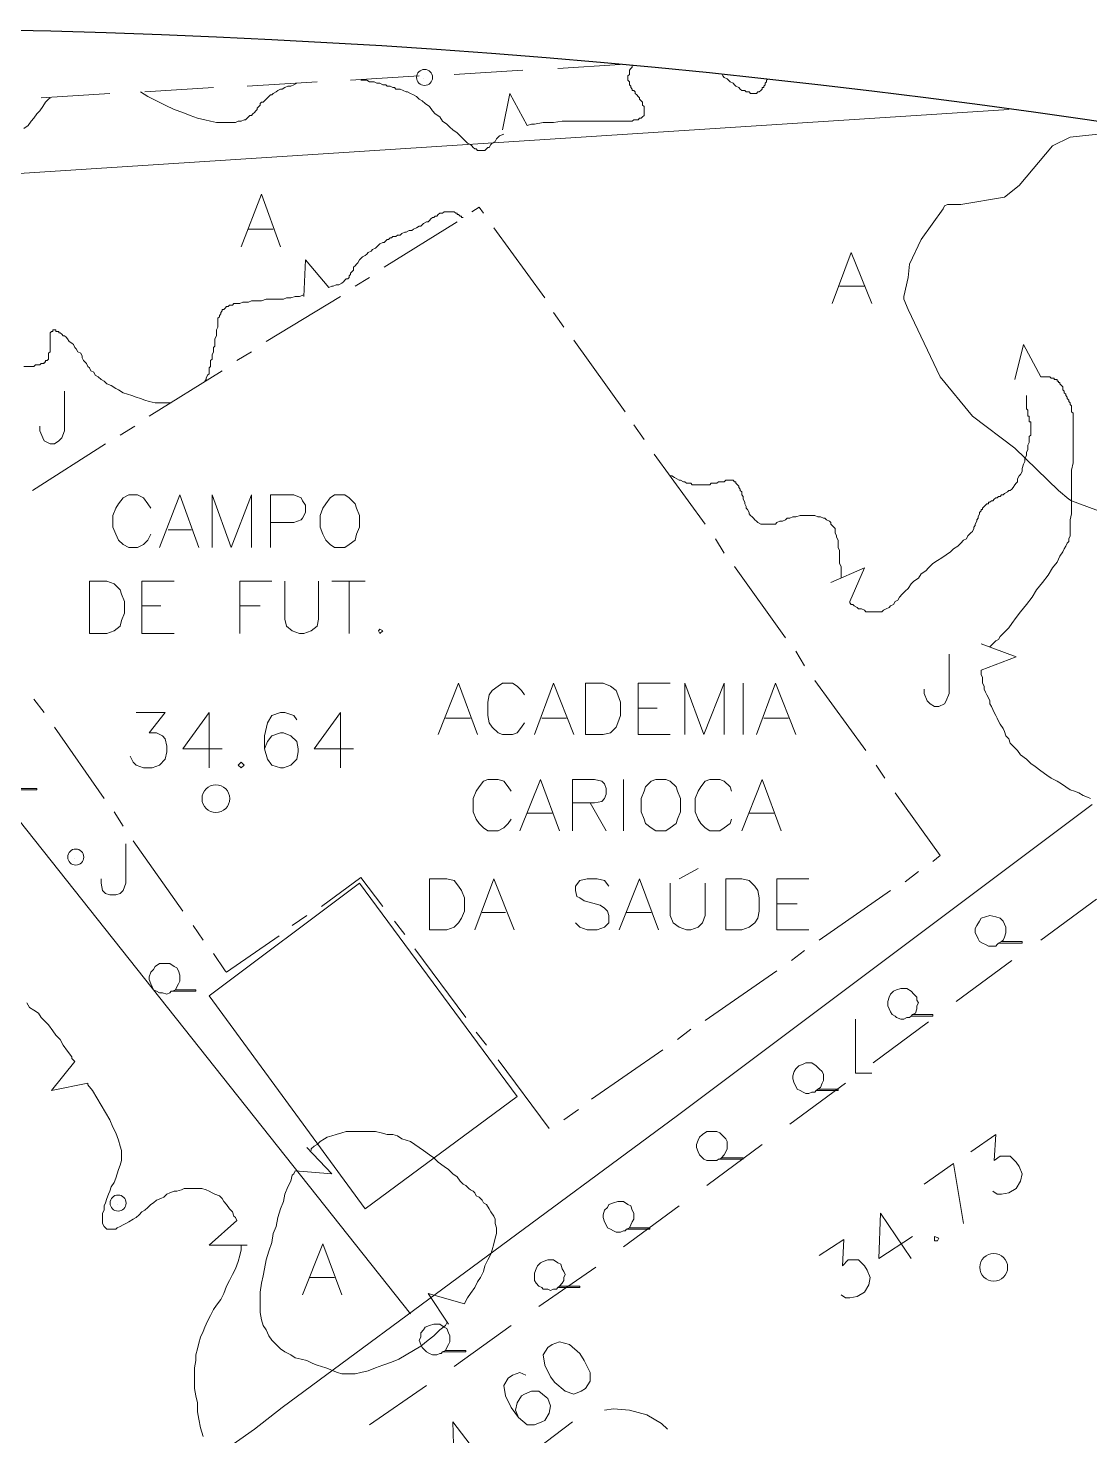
# Model space of a CAD drawing. Extents: x -2391 to 32076, y -11492 to 5852.
# Drawn here: x 4562.4 to 4624, y -853.2 to -771.5 of the extents above; entities that cross this region are included whole.
import ezdxf

# ---------------------------------------------------------------- set-up
doc = ezdxf.new("R2010")
doc.units = 0
doc.header["$LTSCALE"] = 7
for name, color, linetype in [('ALVE-CT', 3, 'CONTINUOUS'), ('PDF_A124 - MURO', 7, 'CONTINUOUS'), ('PDF_A133 - CANTEIRO_JARDIM_ESTUFA', 7, 'CONTINUOUS'), ('PDF_A135 - CAMPO_FUTEBOL', 7, 'CONTINUOUS'), ('PDF_B215 - OUTRAS_ENTIDADES_PUBLICAS', 7, 'CONTINUOUS'), ('PDF_C301 - MEIO_FIO_2D', 7, 'CONTINUOUS'), ('PDF_F601 - LIMITE_VEGETACAO', 7, 'CONTINUOUS'), ('PDF_F602 - ARVORE_ISOLADA', 7, 'CONTINUOUS'), ('PDF_F604 - TXT_AGRUPAMENTO_ARVORE', 7, 'CONTINUOUS'), ('PDF_I902 - LUMINARIA', 7, 'CONTINUOUS'), ('PDF_I903 - POSTE', 7, 'CONTINUOUS'), ('PDF_N1401 - CURVA_MESTRA', 7, 'CONTINUOUS'), ('PDF_N1403 - COTA_DE_APARELHO', 7, 'CONTINUOUS')]:
    doc.layers.add(name, color=color, linetype=linetype)

msp = doc.modelspace()

# ---------------------------------------------------------------- linework, layer by layer
at = {"layer": 'ALVE-CT'}
msp.add_circle((4550.796, -1271.53), 500, dxfattribs=at)
at = {"layer": 'PDF_A124 - MURO', "lineweight": 9}
for points in [[(4619.278, -776.242), (4536.741, -781.581), (4522.095, -782.428), (4518.539, -782.682), (4477.138, -785.052), (4475.699, -785.137), (4469.095, -785.56), (4421.959, -788.414)], [(4382.208, -800.809), (4408.645, -832.125), (4442.68, -872.171), (4443.019, -872.595), (4446.49, -877.42), (4473.498, -914.757), (4488.906, -903.243), (4495.172, -910.778), (4523.28, -890.713), (4525.058, -889.443), (4541.652, -877.505), (4543.261, -876.404), (4545.97, -874.372), (4572.639, -854.815), (4575.517, -852.783), (4577.126, -851.513), (4600.07, -834.581), (4624.114, -816.547)]]:
    msp.add_lwpolyline(points, dxfattribs=at)
msp.add_lwpolyline([(4581.613, -821.119), (4590.757, -833.48), (4581.952, -839.999), (4572.893, -827.638)], close=True, dxfattribs=at)
at = {"layer": 'PDF_A133 - CANTEIRO_JARDIM_ESTUFA', "lineweight": 9}
for points in [[(4584.576, -846.095), (4541.906, -792.333), (4534.456, -787.084), (4534.286, -782.512), (4522.179, -783.105), (4522.095, -782.428)], [(4564.511, -792.587), (4564.511, -794.873), (4564.342, -795.297), (4564.172, -795.466), (4563.918, -795.635), (4563.665, -795.635), (4563.326, -795.466), (4563.241, -795.297), (4563.072, -794.873), (4563.072, -794.619)], [(4615.817, -807.827), (4615.817, -810.113), (4615.648, -810.536), (4615.563, -810.705), (4615.225, -810.875), (4614.971, -810.875), (4614.717, -810.705), (4614.547, -810.536), (4614.378, -810.113), (4614.378, -809.859)], [(4568.067, -818.833), (4568.067, -821.119), (4567.898, -821.542), (4567.728, -821.712), (4567.474, -821.796), (4567.136, -821.796), (4566.882, -821.712), (4566.712, -821.542), (4566.628, -821.119), (4566.628, -820.865)]]:
    msp.add_lwpolyline(points, dxfattribs=at)
at = {"layer": 'PDF_A135 - CAMPO_FUTEBOL', "lineweight": 9}
for points in [[(4588.132, -782.174), (4588.556, -781.92), (4588.81, -782.258)], [(4583.053, -785.391), (4587.286, -782.766)], [(4589.402, -783.105), (4592.366, -787.169)], [(4581.359, -786.491), (4582.206, -785.984)], [(4576.195, -789.709), (4580.513, -787.084)], [(4592.874, -788.015), (4593.466, -788.862)], [(4594.059, -789.624), (4597.022, -793.773)], [(4574.501, -790.809), (4575.348, -790.301)], [(4569.422, -794.027), (4573.655, -791.402)], [(4567.728, -795.127), (4568.575, -794.619)], [(4597.53, -794.535), (4598.123, -795.381)], [(4562.649, -798.344), (4566.882, -795.635)], [(4598.715, -796.228), (4601.679, -800.292)], [(4569.506, -799.36), (4569.337, -799.106), (4569.083, -798.768), (4568.744, -798.598), (4568.236, -798.598), (4567.898, -798.768), (4567.644, -799.106), (4567.474, -799.36), (4567.305, -799.784), (4567.305, -800.461), (4567.474, -800.884), (4567.644, -801.223), (4567.898, -801.477), (4568.236, -801.646), (4568.744, -801.646), (4569.083, -801.477), (4569.337, -801.223), (4569.506, -800.884)], [(4570.014, -801.646), (4571.2, -798.598), (4572.3, -801.646)], [(4573.062, -801.646), (4573.062, -798.598), (4574.163, -801.646), (4575.348, -798.598), (4575.348, -801.646)], [(4576.449, -801.646), (4576.449, -798.598), (4577.803, -798.598), (4578.227, -798.768), (4578.311, -798.937), (4578.481, -799.191), (4578.481, -799.614), (4578.311, -799.953), (4578.227, -800.038), (4577.803, -800.207), (4576.449, -800.207)], [(4570.522, -800.63), (4571.877, -800.63)], [(4602.271, -801.138), (4602.779, -801.985)], [(4603.372, -802.747), (4606.335, -806.895)], [(4570.861, -806.641), (4568.998, -806.641), (4568.998, -803.594), (4570.861, -803.594)], [(4574.671, -806.641), (4574.671, -803.594), (4576.533, -803.594)], [(4577.295, -803.594), (4577.295, -805.795), (4577.38, -806.218), (4577.719, -806.472), (4578.142, -806.641), (4578.396, -806.641), (4578.819, -806.472), (4579.158, -806.218), (4579.243, -805.795), (4579.243, -803.594)], [(4580.005, -803.594), (4581.952, -803.594)], [(4581.021, -803.594), (4581.021, -806.641)], [(4568.998, -805.033), (4570.099, -805.033)], [(4574.671, -805.033), (4575.856, -805.033)], [(4606.928, -807.657), (4607.436, -808.504)], [(4608.028, -809.351), (4610.992, -813.415)], [(4563.326, -811.213), (4562.733, -810.451)], [(4566.797, -816.208), (4563.918, -812.06)], [(4611.584, -814.261), (4612.092, -815.023)], [(4612.685, -815.87), (4615.309, -819.51), (4614.886, -819.849)], [(4567.898, -817.817), (4567.39, -816.97)], [(4571.369, -822.728), (4568.49, -818.664)], [(4582.968, -822.474), (4581.698, -820.78), (4579.412, -822.474)], [(4614.039, -820.442), (4613.277, -821.034)], [(4612.431, -821.542), (4608.282, -824.421)], [(4572.554, -824.421), (4571.962, -823.574)], [(4578.565, -822.982), (4577.719, -823.574)], [(4584.238, -824.082), (4583.645, -823.32)], [(4576.957, -824.167), (4573.909, -826.283), (4573.824, -826.199), (4573.147, -825.183)], [(4587.794, -828.908), (4584.83, -824.929)], [(4607.436, -825.013), (4606.674, -825.606)], [(4605.827, -826.199), (4601.679, -829.077)], [(4588.979, -830.517), (4588.386, -829.755)], [(4600.832, -829.585), (4600.07, -830.178)], [(4599.223, -830.771), (4595.075, -833.649)], [(4592.62, -835.342), (4589.656, -831.363)], [(4594.313, -834.242), (4593.466, -834.834)], [(4592.62, -835.342), (4592.62, -835.342)]]:
    msp.add_lwpolyline(points, dxfattribs=at)
for points in [[(4580.174, -798.598), (4579.92, -798.768), (4579.666, -799.106), (4579.497, -799.36), (4579.327, -799.784), (4579.327, -800.461), (4579.497, -800.884), (4579.666, -801.223), (4579.92, -801.477), (4580.174, -801.646), (4580.767, -801.646), (4581.021, -801.477), (4581.359, -801.223), (4581.444, -800.884), (4581.613, -800.461), (4581.613, -799.784), (4581.444, -799.36), (4581.359, -799.106), (4581.021, -798.768), (4580.767, -798.598)], [(4565.95, -806.641), (4565.95, -803.594), (4566.966, -803.594), (4567.39, -803.763), (4567.728, -804.102), (4567.813, -804.356), (4567.982, -804.779), (4567.982, -805.456), (4567.813, -805.879), (4567.728, -806.218), (4567.39, -806.472), (4566.966, -806.641)], [(4582.799, -806.387), (4582.714, -806.472), (4582.799, -806.641), (4582.968, -806.472)]]:
    msp.add_lwpolyline(points, close=True, dxfattribs=at)
at = {"layer": 'PDF_B215 - OUTRAS_ENTIDADES_PUBLICAS', "lineweight": 9}
for points in [[(4586.185, -812.483), (4587.37, -809.52), (4588.471, -812.483)], [(4591.18, -810.197), (4591.011, -809.943), (4590.757, -809.689), (4590.503, -809.52), (4589.91, -809.52), (4589.656, -809.689), (4589.318, -809.943), (4589.148, -810.197), (4589.064, -810.621), (4589.064, -811.383), (4589.148, -811.806), (4589.318, -812.06), (4589.656, -812.399), (4589.91, -812.483), (4590.503, -812.483), (4590.757, -812.399), (4591.011, -812.06), (4591.18, -811.806)], [(4591.773, -812.483), (4592.874, -809.52), (4594.059, -812.483)], [(4599.647, -812.483), (4597.784, -812.483), (4597.784, -809.52), (4599.647, -809.52)], [(4600.493, -812.483), (4600.493, -809.52), (4601.594, -812.483), (4602.779, -809.52), (4602.779, -812.483)], [(4603.88, -809.52), (4603.88, -812.483)], [(4604.642, -812.483), (4605.742, -809.52), (4606.928, -812.483)], [(4597.784, -810.959), (4598.885, -810.959)], [(4586.608, -811.552), (4588.048, -811.552)], [(4592.196, -811.552), (4593.635, -811.552)], [(4605.065, -811.552), (4606.504, -811.552)], [(4590.418, -815.785), (4590.249, -815.531), (4589.995, -815.193), (4589.656, -815.108), (4589.064, -815.108), (4588.81, -815.193), (4588.556, -815.531), (4588.386, -815.785), (4588.217, -816.208), (4588.217, -816.97), (4588.386, -817.394), (4588.556, -817.648), (4588.81, -817.902), (4589.064, -818.071), (4589.656, -818.071), (4589.995, -817.902), (4590.249, -817.648), (4590.418, -817.394)], [(4590.926, -818.071), (4592.112, -815.108), (4593.212, -818.071)], [(4593.974, -818.071), (4593.974, -815.108), (4595.244, -815.108), (4595.667, -815.193), (4595.837, -815.362), (4595.921, -815.616), (4595.921, -815.954), (4595.837, -816.208), (4595.667, -816.378), (4595.244, -816.462), (4593.974, -816.462)], [(4596.937, -815.108), (4596.937, -818.071)], [(4603.202, -815.785), (4603.118, -815.531), (4602.779, -815.193), (4602.525, -815.108), (4601.933, -815.108), (4601.679, -815.193), (4601.425, -815.531), (4601.255, -815.785), (4601.086, -816.208), (4601.086, -816.97), (4601.255, -817.394), (4601.425, -817.648), (4601.679, -817.902), (4601.933, -818.071), (4602.525, -818.071), (4602.779, -817.902), (4603.118, -817.648), (4603.202, -817.394)], [(4603.795, -818.071), (4604.98, -815.108), (4606.081, -818.071)], [(4591.35, -817.055), (4592.789, -817.055)], [(4594.99, -816.462), (4595.921, -818.071)], [(4604.218, -817.055), (4605.658, -817.055)], [(4601.255, -820.272), (4600.155, -820.865)], [(4588.302, -823.828), (4589.402, -820.865), (4590.588, -823.828)], [(4596.091, -821.288), (4595.837, -820.95), (4595.413, -820.865), (4594.821, -820.865), (4594.397, -820.95), (4594.143, -821.288), (4594.143, -821.542), (4594.228, -821.881), (4594.397, -821.966), (4594.651, -822.135), (4595.583, -822.389), (4595.837, -822.558), (4596.006, -822.728), (4596.091, -822.982), (4596.091, -823.405), (4595.837, -823.659), (4595.413, -823.828), (4594.821, -823.828), (4594.397, -823.659), (4594.143, -823.405)], [(4596.683, -823.828), (4597.869, -820.865), (4598.969, -823.828)], [(4599.647, -821.119), (4599.647, -822.982), (4599.816, -823.405), (4600.155, -823.659), (4600.578, -823.828), (4600.832, -823.828), (4601.255, -823.659), (4601.509, -823.405), (4601.679, -822.982), (4601.679, -821.119)], [(4607.69, -823.828), (4605.827, -823.828), (4605.827, -820.865), (4607.69, -820.865)], [(4588.725, -822.812), (4590.08, -822.812)], [(4597.107, -822.812), (4598.546, -822.812)], [(4605.827, -822.304), (4607.012, -822.304)]]:
    msp.add_lwpolyline(points, dxfattribs=at)
for points in [[(4594.736, -812.483), (4594.736, -809.52), (4595.752, -809.52), (4596.175, -809.689), (4596.514, -809.943), (4596.599, -810.197), (4596.768, -810.621), (4596.768, -811.383), (4596.599, -811.806), (4596.514, -812.06), (4596.175, -812.399), (4595.752, -812.483)], [(4598.8, -815.108), (4598.546, -815.193), (4598.207, -815.531), (4598.123, -815.785), (4597.953, -816.208), (4597.953, -816.97), (4598.123, -817.394), (4598.207, -817.648), (4598.546, -817.902), (4598.8, -818.071), (4599.393, -818.071), (4599.647, -817.902), (4599.985, -817.648), (4600.07, -817.394), (4600.239, -816.97), (4600.239, -816.208), (4600.07, -815.785), (4599.985, -815.531), (4599.647, -815.193), (4599.393, -815.108)], [(4585.677, -823.828), (4585.677, -820.865), (4586.693, -820.865), (4587.116, -820.95), (4587.37, -821.288), (4587.54, -821.542), (4587.709, -821.966), (4587.709, -822.728), (4587.54, -823.151), (4587.37, -823.405), (4587.116, -823.659), (4586.693, -823.828)], [(4602.864, -823.828), (4602.864, -820.865), (4603.795, -820.865), (4604.218, -820.95), (4604.557, -821.288), (4604.726, -821.542), (4604.811, -821.966), (4604.811, -822.728), (4604.726, -823.151), (4604.557, -823.405), (4604.218, -823.659), (4603.795, -823.828)]]:
    msp.add_lwpolyline(points, close=True, dxfattribs=at)
at = {"layer": 'PDF_C301 - MEIO_FIO_2D', "lineweight": 9}
for points in [[(4596.743, -773.646), (4593.127, -773.877)], [(4579.158, -774.639), (4575.094, -774.893)], [(4585.084, -774.3), (4581.105, -774.554)], [(4591.096, -773.961), (4587.116, -774.215)], [(4567.136, -775.316), (4563.157, -775.57)], [(4573.147, -774.977), (4569.168, -775.231)], [(4621.151, -824.421), (4624.368, -822.05)], [(4616.241, -827.977), (4619.458, -825.606)], [(4611.415, -831.533), (4614.632, -829.162)], [(4606.589, -835.088), (4609.806, -832.718)], [(4601.763, -838.644), (4604.98, -836.274)], [(4596.937, -842.2), (4600.155, -839.83)], [(4592.027, -845.671), (4595.329, -843.386)], [(4587.116, -849.143), (4590.418, -846.772)], [(4582.206, -852.529), (4585.508, -850.243)], [(4599.477, -852.783), (4599.139, -852.445), (4598.292, -851.937), (4597.276, -851.683), (4596.345, -851.598), (4595.837, -851.683)], [(4593.974, -852.36), (4590.842, -854.73)]]:
    msp.add_lwpolyline(points, dxfattribs=at)
at = {"layer": 'PDF_F601 - LIMITE_VEGETACAO', "lineweight": 9}
for points in [[(4597.445, -773.707), (4597.445, -773.792), (4597.361, -773.877), (4597.276, -773.961), (4597.276, -774.046), (4597.276, -774.131), (4597.276, -774.215), (4597.191, -774.3), (4597.191, -774.385), (4597.191, -774.469), (4597.191, -774.554), (4597.276, -774.639), (4597.276, -774.723), (4597.276, -774.808), (4597.361, -774.893), (4597.361, -774.977), (4597.445, -775.062), (4597.445, -775.147), (4597.53, -775.147), (4597.615, -775.231), (4597.615, -775.316), (4597.699, -775.401), (4597.784, -775.485), (4597.869, -775.57), (4597.869, -775.655), (4597.953, -775.739), (4598.038, -775.824), (4598.038, -775.909), (4598.038, -775.993), (4598.123, -776.078), (4598.123, -776.163), (4598.123, -776.247), (4598.123, -776.332), (4598.123, -776.417), (4598.123, -776.501), (4598.123, -776.586), (4598.038, -776.67), (4597.953, -776.755), (4597.869, -776.755), (4597.784, -776.84), (4597.699, -776.84), (4597.615, -776.84), (4597.53, -776.84), (4597.445, -776.924), (4597.276, -776.924), (4597.191, -776.924), (4597.107, -776.924), (4596.937, -776.924), (4596.853, -776.924), (4596.768, -776.924), (4596.599, -776.924), (4596.514, -776.924), (4596.429, -776.924), (4596.345, -776.924), (4596.175, -776.924), (4596.091, -776.924), (4596.006, -776.924), (4595.837, -776.924), (4595.752, -776.924), (4595.583, -776.924), (4595.329, -776.924), (4595.075, -776.924), (4594.736, -776.924), (4594.313, -776.924), (4593.889, -776.924), (4593.381, -776.924), (4592.874, -777.009), (4592.281, -777.009), (4591.773, -777.094), (4591.604, -777.094), (4591.35, -777.178), (4590.334, -775.316), (4589.91, -777.432)], [(4581.698, -774.554), (4581.867, -774.554), (4582.037, -774.554), (4582.206, -774.639), (4582.46, -774.639), (4582.629, -774.723), (4582.799, -774.723), (4582.968, -774.808), (4583.137, -774.808), (4583.222, -774.893), (4583.391, -774.893), (4583.56, -774.977), (4583.645, -774.977), (4583.73, -775.062), (4583.899, -775.062), (4583.984, -775.062), (4584.153, -775.147), (4584.322, -775.231), (4584.407, -775.231), (4584.576, -775.316), (4584.746, -775.401), (4584.915, -775.485), (4585.084, -775.655), (4585.254, -775.739), (4585.423, -775.909), (4585.677, -776.078), (4585.846, -776.332), (4586.016, -776.501), (4586.27, -776.67), (4586.439, -776.924), (4586.693, -777.094), (4586.862, -777.263), (4587.032, -777.432), (4587.286, -777.602), (4587.455, -777.771), (4587.624, -777.94), (4587.709, -778.025), (4587.878, -778.194), (4588.048, -778.279), (4588.132, -778.364), (4588.217, -778.448), (4588.302, -778.533), (4588.386, -778.533), (4588.471, -778.618), (4588.556, -778.618), (4588.64, -778.618), (4588.725, -778.618), (4588.81, -778.618), (4588.894, -778.618), (4588.979, -778.533), (4589.064, -778.448), (4589.148, -778.448), (4589.233, -778.279), (4589.318, -778.194), (4589.487, -778.11), (4589.572, -777.94), (4589.741, -777.771), (4589.995, -777.686)], [(4602.658, -774.227), (4602.694, -774.3), (4602.779, -774.385), (4602.948, -774.469), (4603.033, -774.554), (4603.118, -774.639), (4603.287, -774.723), (4603.372, -774.808), (4603.456, -774.893), (4603.626, -774.977), (4603.71, -775.062), (4603.795, -775.147), (4603.964, -775.147), (4604.049, -775.231), (4604.134, -775.231), (4604.218, -775.231), (4604.303, -775.316), (4604.388, -775.316), (4604.472, -775.316), (4604.557, -775.316), (4604.642, -775.316), (4604.726, -775.231), (4604.811, -775.231), (4604.896, -775.147), (4604.98, -775.062), (4604.98, -774.977), (4605.065, -774.977), (4605.065, -774.893), (4605.15, -774.808), (4605.15, -774.723), (4605.234, -774.639), (4605.234, -774.554), (4605.281, -774.508)], [(4568.914, -775.231), (4569.337, -775.485), (4569.845, -775.739), (4570.353, -775.993), (4570.861, -776.247), (4571.369, -776.417), (4571.792, -776.586), (4572.216, -776.755), (4572.639, -776.84), (4572.978, -776.924), (4573.316, -777.009), (4573.655, -777.009), (4573.909, -777.009), (4574.163, -777.009), (4574.417, -777.009), (4574.586, -776.924), (4574.755, -776.924), (4574.925, -776.84), (4575.009, -776.84), (4575.094, -776.755), (4575.179, -776.67), (4575.263, -776.586), (4575.348, -776.586), (4575.433, -776.501), (4575.517, -776.417), (4575.602, -776.332), (4575.687, -776.247), (4575.687, -776.163), (4575.771, -776.078), (4575.856, -775.993), (4575.856, -775.909), (4575.941, -775.824), (4576.025, -775.824), (4576.11, -775.739), (4576.195, -775.655), (4576.279, -775.57), (4576.364, -775.485), (4576.449, -775.401), (4576.533, -775.401), (4576.618, -775.316), (4576.787, -775.231), (4576.872, -775.147), (4577.041, -775.062), (4577.126, -775.062), (4577.295, -774.977), (4577.465, -774.893), (4577.634, -774.893), (4577.803, -774.808), (4577.973, -774.723)], [(4563.665, -775.57), (4563.58, -775.655), (4563.411, -775.824), (4563.241, -776.078), (4563.072, -776.332), (4562.903, -776.501), (4562.733, -776.755), (4562.564, -776.924), (4562.395, -777.178), (4562.141, -777.348)], [(4587.624, -782.512), (4587.54, -782.512), (4587.54, -782.428), (4587.455, -782.428), (4587.37, -782.343), (4587.286, -782.343), (4587.286, -782.258), (4587.201, -782.258), (4587.116, -782.174), (4587.032, -782.174), (4586.947, -782.174), (4586.862, -782.174), (4586.778, -782.174), (4586.693, -782.174), (4586.608, -782.174), (4586.524, -782.174), (4586.439, -782.258), (4586.354, -782.258), (4586.27, -782.258), (4586.185, -782.343), (4586.1, -782.428), (4586.016, -782.428), (4585.931, -782.512), (4585.846, -782.512), (4585.762, -782.597), (4585.677, -782.682), (4585.592, -782.766), (4585.508, -782.766), (4585.338, -782.851), (4585.254, -782.936), (4585.169, -783.02), (4585.084, -783.02), (4584.915, -783.105), (4584.746, -783.19), (4584.661, -783.274), (4584.492, -783.274), (4584.322, -783.359), (4584.238, -783.359), (4584.068, -783.444), (4583.984, -783.528), (4583.814, -783.528), (4583.73, -783.613), (4583.645, -783.613), (4583.56, -783.613), (4583.476, -783.698), (4583.391, -783.698), (4583.306, -783.782), (4583.222, -783.782), (4583.137, -783.867), (4583.053, -783.952), (4582.968, -783.952), (4582.799, -784.036), (4582.714, -784.121), (4582.629, -784.206), (4582.545, -784.29), (4582.375, -784.375), (4582.291, -784.46), (4582.121, -784.544), (4582.037, -784.629), (4581.952, -784.714), (4581.783, -784.798), (4581.698, -784.883), (4581.613, -784.968), (4581.529, -785.137), (4581.444, -785.222), (4581.359, -785.306), (4581.275, -785.391), (4581.275, -785.56), (4581.19, -785.645), (4581.105, -785.73), (4581.105, -785.814), (4581.021, -785.899), (4581.021, -785.984), (4580.936, -786.068), (4580.851, -786.068), (4580.767, -786.153), (4580.682, -786.237), (4580.597, -786.322), (4580.428, -786.407), (4580.259, -786.407), (4580.089, -786.491), (4580.005, -786.491), (4579.835, -786.576), (4578.481, -784.968), (4578.396, -787.084)], [(4572.639, -791.995), (4572.724, -791.91), (4572.724, -791.825), (4572.808, -791.656), (4572.893, -791.571), (4572.893, -791.402), (4572.893, -791.233), (4572.978, -791.148), (4572.978, -790.979), (4572.978, -790.809), (4573.062, -790.725), (4573.062, -790.555), (4573.062, -790.471), (4573.147, -790.301), (4573.147, -790.217), (4573.147, -790.047), (4573.232, -789.963), (4573.232, -789.793), (4573.232, -789.624), (4573.232, -789.539), (4573.316, -789.37), (4573.316, -789.285), (4573.316, -789.116), (4573.316, -789.031), (4573.401, -788.862), (4573.401, -788.777), (4573.401, -788.608), (4573.401, -788.523), (4573.401, -788.354), (4573.486, -788.269), (4573.486, -788.185), (4573.57, -788.1), (4573.57, -788.015), (4573.655, -787.931), (4573.655, -787.846), (4573.739, -787.846), (4573.824, -787.761), (4573.909, -787.677), (4573.993, -787.677), (4574.078, -787.592), (4574.247, -787.592), (4574.332, -787.507), (4574.501, -787.507), (4574.671, -787.507), (4574.84, -787.423), (4575.009, -787.423), (4575.179, -787.423), (4575.348, -787.338), (4575.517, -787.338), (4575.771, -787.338), (4575.941, -787.338), (4576.195, -787.253), (4576.364, -787.253), (4576.618, -787.253), (4576.787, -787.253), (4576.957, -787.253), (4577.211, -787.253), (4577.38, -787.169), (4577.634, -787.169), (4577.888, -787.084), (4578.142, -787.084), (4578.396, -786.999)], [(4570.692, -793.265), (4570.438, -793.265), (4570.184, -793.265), (4570.014, -793.265), (4569.76, -793.265), (4569.422, -793.18), (4569.168, -793.095), (4568.914, -793.011), (4568.66, -792.926), (4568.406, -792.841), (4568.152, -792.757), (4567.898, -792.672), (4567.644, -792.503), (4567.474, -792.418), (4567.22, -792.249), (4566.966, -792.164), (4566.797, -791.995), (4566.628, -791.91), (4566.458, -791.741), (4566.289, -791.656), (4566.204, -791.487), (4566.035, -791.402), (4565.95, -791.233), (4565.866, -791.148), (4565.781, -790.979), (4565.696, -790.894), (4565.612, -790.809), (4565.527, -790.64), (4565.527, -790.555), (4565.442, -790.386), (4565.273, -790.301), (4565.188, -790.132), (4565.104, -790.047), (4565.019, -789.878), (4564.934, -789.793), (4564.765, -789.709), (4564.68, -789.539), (4564.596, -789.455), (4564.511, -789.37), (4564.426, -789.37), (4564.342, -789.285), (4564.257, -789.201), (4564.172, -789.201), (4564.172, -789.116), (4564.088, -789.116), (4564.003, -789.116), (4564.003, -789.031), (4563.918, -789.031), (4563.834, -789.031), (4563.834, -789.116), (4563.749, -789.116), (4563.665, -789.201), (4563.665, -789.285), (4563.665, -789.37), (4563.665, -789.455), (4563.665, -789.539), (4563.665, -789.624), (4563.665, -789.709), (4563.665, -789.793), (4563.665, -789.878), (4563.665, -789.963), (4563.665, -790.047), (4563.665, -790.132), (4563.665, -790.217), (4563.665, -790.301), (4563.58, -790.386), (4563.58, -790.471), (4563.58, -790.555), (4563.58, -790.64), (4563.58, -790.725), (4563.495, -790.809), (4563.411, -790.809), (4563.411, -790.894), (4563.326, -790.894), (4563.326, -790.979), (4563.241, -790.979), (4563.157, -790.979), (4563.072, -791.063), (4562.987, -791.063), (4562.903, -791.063), (4562.818, -791.063), (4562.733, -791.148), (4562.564, -791.148), (4562.395, -791.148), (4562.141, -791.148)], [(4618.188, -807.403), (4618.273, -807.319), (4618.357, -807.234), (4618.442, -807.149), (4618.527, -807.065), (4618.696, -806.98), (4618.781, -806.811), (4618.95, -806.641), (4619.119, -806.472), (4619.289, -806.303), (4619.458, -806.049), (4619.712, -805.71), (4619.966, -805.372), (4620.305, -804.948), (4620.643, -804.525), (4620.897, -804.102), (4621.236, -803.678), (4621.575, -803.255), (4621.829, -802.832), (4622.082, -802.493), (4622.252, -802.154), (4622.421, -801.9), (4622.506, -801.731), (4622.59, -801.562), (4622.675, -801.392), (4622.76, -801.308), (4622.76, -801.223), (4622.76, -801.138), (4622.844, -800.969), (4622.844, -800.884), (4622.844, -800.8), (4622.844, -800.63), (4622.844, -800.461), (4622.844, -800.292), (4622.844, -800.038), (4622.929, -799.699), (4622.929, -799.36), (4622.929, -798.937), (4622.929, -798.514), (4622.929, -798.09), (4622.929, -797.582), (4622.929, -797.159), (4623.014, -796.736), (4623.014, -796.397), (4623.014, -796.058), (4623.014, -795.805), (4623.014, -795.551), (4623.014, -795.381), (4623.014, -795.212), (4623.014, -795.127), (4623.014, -795.043), (4623.014, -794.873), (4623.014, -794.789), (4623.014, -794.704), (4623.014, -794.619), (4623.014, -794.535), (4623.014, -794.45), (4623.014, -794.365), (4623.014, -794.281), (4623.014, -794.196), (4623.014, -794.111), (4623.014, -794.027), (4623.014, -793.942), (4623.014, -793.857), (4622.929, -793.773), (4622.929, -793.688), (4622.929, -793.603), (4622.929, -793.434), (4622.844, -793.349), (4622.844, -793.265), (4622.76, -793.18), (4622.76, -793.095), (4622.675, -793.011), (4622.675, -792.926), (4622.59, -792.841), (4622.59, -792.757), (4622.506, -792.672), (4622.506, -792.587), (4622.421, -792.503), (4622.421, -792.418), (4622.421, -792.333), (4622.336, -792.249), (4622.252, -792.164), (4622.252, -792.079), (4622.167, -792.079), (4622.167, -791.995), (4622.082, -791.995), (4622.082, -791.91), (4621.998, -791.91), (4621.913, -791.91), (4621.913, -791.825), (4621.829, -791.825), (4621.744, -791.825), (4621.659, -791.741), (4621.575, -791.741), (4621.49, -791.741), (4621.405, -791.741), (4621.321, -791.741), (4621.236, -791.741), (4621.151, -791.741), (4620.135, -789.878), (4619.627, -791.91)], [(4620.305, -792.841), (4620.305, -792.926), (4620.305, -793.011), (4620.305, -793.095), (4620.305, -793.18), (4620.305, -793.265), (4620.305, -793.349), (4620.305, -793.434), (4620.305, -793.519), (4620.305, -793.603), (4620.389, -793.688), (4620.389, -793.773), (4620.389, -793.857), (4620.389, -793.942), (4620.389, -794.027), (4620.474, -794.027), (4620.474, -794.111), (4620.474, -794.196), (4620.474, -794.281), (4620.474, -794.365), (4620.559, -794.365), (4620.559, -794.45), (4620.559, -794.535), (4620.559, -794.619), (4620.559, -794.704), (4620.559, -794.789), (4620.559, -794.873), (4620.559, -794.958), (4620.559, -795.043), (4620.559, -795.127), (4620.474, -795.212), (4620.474, -795.297), (4620.474, -795.466), (4620.474, -795.551), (4620.389, -795.72), (4620.389, -795.805), (4620.389, -795.974), (4620.305, -796.143), (4620.305, -796.312), (4620.22, -796.482), (4620.22, -796.651), (4620.135, -796.82), (4620.051, -797.074), (4620.051, -797.244), (4619.966, -797.413), (4619.881, -797.498), (4619.797, -797.667), (4619.797, -797.836), (4619.712, -797.921), (4619.627, -798.006), (4619.543, -798.175), (4619.458, -798.26), (4619.373, -798.344), (4619.289, -798.344), (4619.204, -798.429), (4619.035, -798.514), (4618.95, -798.598), (4618.865, -798.598), (4618.781, -798.683), (4618.696, -798.683), (4618.611, -798.768), (4618.527, -798.768), (4618.442, -798.852), (4618.357, -798.937), (4618.273, -798.937), (4618.188, -799.022), (4618.103, -799.022), (4618.103, -799.106), (4618.019, -799.106), (4617.934, -799.191), (4617.849, -799.276), (4617.765, -799.36), (4617.765, -799.445), (4617.68, -799.445), (4617.68, -799.53), (4617.595, -799.614), (4617.595, -799.699), (4617.511, -799.868), (4617.511, -799.953), (4617.426, -800.038), (4617.426, -800.122), (4617.341, -800.292), (4617.341, -800.376), (4617.257, -800.461), (4617.257, -800.546), (4617.172, -800.715), (4617.087, -800.8), (4617.003, -800.884), (4616.918, -800.969), (4616.833, -801.138), (4616.664, -801.223), (4616.495, -801.392), (4616.325, -801.562), (4616.071, -801.731), (4615.902, -801.9), (4615.648, -802.07), (4615.394, -802.239), (4615.14, -802.408), (4614.886, -802.578), (4614.632, -802.832), (4614.463, -803.001), (4614.209, -803.17), (4614.039, -803.424), (4613.785, -803.594), (4613.616, -803.763), (4613.447, -804.017), (4613.277, -804.186), (4613.108, -804.356), (4612.939, -804.525), (4612.854, -804.694), (4612.685, -804.779), (4612.6, -804.948), (4612.431, -805.033), (4612.346, -805.118), (4612.177, -805.202), (4612.008, -805.287), (4611.923, -805.372), (4611.754, -805.372), (4611.584, -805.372), (4611.5, -805.372), (4611.33, -805.372), (4611.161, -805.372), (4610.992, -805.372), (4610.907, -805.287), (4610.738, -805.202), (4610.568, -805.202), (4610.484, -805.118), (4610.314, -805.033), (4610.23, -804.948), (4610.145, -804.948), (4610.06, -804.864), (4610.06, -804.779), (4610.907, -802.832), (4608.96, -803.678)], [(4599.647, -797.498), (4599.731, -797.498), (4599.901, -797.582), (4600.155, -797.752), (4600.239, -797.752), (4600.409, -797.836), (4600.493, -797.836), (4600.578, -797.921), (4600.663, -797.921), (4600.747, -797.921), (4600.832, -797.921), (4600.917, -798.006), (4601.001, -798.006), (4601.086, -798.006), (4601.171, -798.006), (4601.255, -798.006), (4601.425, -798.006), (4601.509, -798.006), (4601.594, -798.006), (4601.679, -798.006), (4601.763, -798.006), (4601.848, -798.006), (4601.933, -798.006), (4602.017, -797.921), (4602.102, -797.921), (4602.271, -797.921), (4602.356, -797.921), (4602.441, -797.836), (4602.525, -797.836), (4602.694, -797.836), (4602.779, -797.836), (4602.864, -797.752), (4602.948, -797.752), (4603.033, -797.752), (4603.118, -797.752), (4603.202, -797.752), (4603.287, -797.752), (4603.372, -797.836), (4603.456, -797.836), (4603.456, -797.921), (4603.541, -798.006), (4603.626, -798.09), (4603.626, -798.175), (4603.71, -798.26), (4603.71, -798.344), (4603.795, -798.429), (4603.795, -798.598), (4603.88, -798.683), (4603.88, -798.768), (4603.88, -798.852), (4603.964, -799.022), (4603.964, -799.106), (4604.049, -799.276), (4604.049, -799.36), (4604.134, -799.445), (4604.218, -799.614), (4604.218, -799.699), (4604.303, -799.784), (4604.388, -799.868), (4604.472, -799.953), (4604.557, -800.038), (4604.642, -800.122), (4604.726, -800.207), (4604.896, -800.292), (4604.98, -800.292), (4605.065, -800.292), (4605.234, -800.292), (4605.319, -800.292), (4605.488, -800.292), (4605.573, -800.292), (4605.742, -800.292), (4605.827, -800.207), (4605.996, -800.122), (4606.166, -800.122), (4606.335, -800.038), (4606.42, -799.953), (4606.589, -799.953), (4606.758, -799.868), (4606.928, -799.868), (4607.182, -799.784), (4607.351, -799.784), (4607.52, -799.784), (4607.69, -799.784), (4607.859, -799.784), (4608.028, -799.784), (4608.198, -799.868), (4608.367, -799.868), (4608.536, -799.953), (4608.621, -799.953), (4608.706, -800.038), (4608.875, -800.122), (4608.96, -800.207), (4608.96, -800.292), (4609.044, -800.376), (4609.129, -800.461), (4609.214, -800.546), (4609.214, -800.715), (4609.214, -800.8), (4609.298, -800.969), (4609.298, -801.054), (4609.383, -801.223), (4609.383, -801.392), (4609.383, -801.477), (4609.383, -801.646), (4609.468, -801.816), (4609.468, -801.985), (4609.468, -802.154), (4609.468, -802.324), (4609.468, -802.493), (4609.468, -802.578), (4609.552, -802.747), (4609.552, -802.916), (4609.552, -803.086), (4609.552, -803.17), (4609.552, -803.34), (4609.552, -803.424)], [(4624.03, -816.208), (4623.86, -816.124), (4623.606, -816.039), (4623.352, -815.87), (4623.098, -815.785), (4622.844, -815.7), (4622.59, -815.531), (4622.336, -815.362), (4622.082, -815.193), (4621.744, -815.023), (4621.49, -814.854), (4621.151, -814.6), (4620.813, -814.346), (4620.559, -814.177), (4620.305, -813.923), (4619.966, -813.669), (4619.797, -813.415), (4619.543, -813.161), (4619.373, -812.991), (4619.289, -812.737), (4619.119, -812.568), (4619.035, -812.314), (4618.95, -812.145), (4618.781, -811.891), (4618.696, -811.721), (4618.611, -811.552), (4618.527, -811.383), (4618.442, -811.213), (4618.357, -811.044), (4618.273, -810.875), (4618.188, -810.705), (4618.188, -810.536), (4618.103, -810.367), (4618.019, -810.197), (4617.934, -810.028), (4617.849, -809.859), (4617.849, -809.689), (4617.765, -809.52), (4617.765, -809.351), (4617.765, -809.181), (4617.68, -809.012), (4617.68, -808.843), (4617.68, -808.758), (4619.712, -807.996), (4617.68, -807.234)], [(4562.31, -828.061), (4562.479, -828.315), (4562.733, -828.485), (4562.987, -828.654), (4563.157, -828.908), (4563.411, -829.162), (4563.58, -829.331), (4563.834, -829.67), (4564.003, -829.924), (4564.257, -830.178), (4564.426, -830.517), (4564.68, -830.855), (4564.934, -831.194), (4564.934, -831.279), (4565.104, -831.448), (4563.749, -833.141), (4565.866, -832.718), (4565.866, -832.803), (4566.12, -833.141), (4566.374, -833.565), (4566.628, -833.988), (4566.882, -834.411), (4567.136, -834.834), (4567.305, -835.258), (4567.474, -835.596), (4567.644, -836.02), (4567.728, -836.358), (4567.813, -836.612), (4567.813, -836.951), (4567.813, -837.205), (4567.728, -837.459), (4567.644, -837.713), (4567.559, -837.967), (4567.474, -838.221), (4567.39, -838.475), (4567.22, -838.729), (4567.136, -838.983), (4567.051, -839.152), (4566.966, -839.406), (4566.882, -839.66), (4566.797, -839.83), (4566.797, -840.084), (4566.712, -840.253), (4566.712, -840.422), (4566.712, -840.592), (4566.712, -840.761), (4566.712, -840.846), (4566.797, -841.015), (4566.882, -841.1), (4566.966, -841.184), (4567.051, -841.184), (4567.136, -841.184), (4567.305, -841.184), (4567.474, -841.184), (4567.559, -841.1), (4567.728, -841.015), (4567.898, -840.93), (4568.067, -840.846), (4568.236, -840.761), (4568.49, -840.592), (4568.66, -840.507), (4568.829, -840.338), (4568.998, -840.168), (4569.168, -840.084), (4569.337, -839.914), (4569.506, -839.745), (4569.676, -839.66), (4569.845, -839.491), (4570.099, -839.406), (4570.268, -839.322), (4570.438, -839.152), (4570.607, -839.068), (4570.861, -838.983), (4571.03, -838.983), (4571.284, -838.898), (4571.454, -838.814), (4571.623, -838.814), (4571.877, -838.814), (4572.046, -838.814), (4572.3, -838.814), (4572.47, -838.814), (4572.724, -838.898), (4572.893, -838.983), (4573.062, -839.068), (4573.232, -839.152), (4573.486, -839.237), (4573.655, -839.406), (4573.739, -839.576), (4573.909, -839.745), (4574.078, -839.999), (4574.247, -840.168), (4574.332, -840.422), (4574.417, -840.507), (4574.501, -840.676), (4572.893, -842.116), (4575.094, -842.116)], [(4578.819, -836.612), (4578.819, -836.528), (4578.989, -836.358), (4579.158, -836.274), (4579.327, -836.104), (4579.581, -835.935), (4579.751, -835.85), (4580.005, -835.766), (4580.259, -835.681), (4580.597, -835.596), (4580.851, -835.512), (4581.19, -835.512), (4581.529, -835.512), (4581.867, -835.512), (4582.206, -835.512), (4582.545, -835.512), (4582.883, -835.596), (4583.222, -835.681), (4583.56, -835.681), (4583.814, -835.766), (4584.068, -835.935), (4584.322, -836.02), (4584.576, -836.104), (4584.83, -836.274), (4585.084, -836.443), (4585.338, -836.612), (4585.677, -836.866), (4585.931, -837.036), (4586.185, -837.29), (4586.524, -837.544), (4586.778, -837.713), (4587.032, -837.967), (4587.286, -838.136), (4587.455, -838.39), (4587.624, -838.56), (4587.794, -838.644), (4587.963, -838.814), (4588.048, -838.898), (4588.217, -838.983), (4588.302, -839.068), (4588.386, -839.237), (4588.556, -839.322), (4588.725, -839.491), (4588.81, -839.66), (4588.979, -839.745), (4589.148, -839.999), (4589.233, -840.168), (4589.402, -840.422), (4589.487, -840.592), (4589.487, -840.846), (4589.572, -841.1), (4589.572, -841.438), (4589.487, -841.692), (4589.402, -842.031), (4589.318, -842.37), (4589.233, -842.624), (4589.064, -842.962), (4588.894, -843.301), (4588.81, -843.64), (4588.64, -843.978), (4588.471, -844.232), (4588.302, -844.571), (4588.048, -844.909), (4587.878, -845.163), (4587.794, -845.333), (4587.709, -845.502), (4585.592, -844.909), (4586.778, -846.687)], [(4578.565, -836.443), (4580.005, -837.967), (4577.888, -837.798), (4577.803, -837.967), (4577.719, -838.052), (4577.634, -838.39), (4577.465, -838.729), (4577.295, -839.152), (4577.211, -839.576), (4577.041, -839.999), (4576.872, -840.507), (4576.787, -841.015), (4576.618, -841.438), (4576.533, -841.946), (4576.364, -842.454), (4576.195, -842.962), (4576.11, -843.47), (4576.025, -843.894), (4575.941, -844.317), (4575.856, -844.825), (4575.856, -845.248), (4575.856, -845.671), (4575.856, -846.01), (4575.941, -846.433), (4576.025, -846.772), (4576.195, -847.026), (4576.364, -847.365), (4576.533, -847.619), (4576.787, -847.873), (4577.041, -848.127), (4577.295, -848.296), (4577.634, -848.465), (4577.888, -848.635), (4578.227, -848.719), (4578.565, -848.804), (4578.904, -848.973), (4579.158, -849.058), (4579.412, -849.143), (4579.666, -849.227), (4579.92, -849.312), (4580.089, -849.397), (4580.343, -849.481), (4580.597, -849.566), (4580.767, -849.566), (4581.105, -849.566), (4581.359, -849.566), (4581.698, -849.481), (4582.121, -849.397), (4582.545, -849.227), (4582.968, -849.058), (4583.476, -848.889), (4583.899, -848.719), (4584.322, -848.465), (4584.746, -848.211), (4585.169, -847.957), (4585.592, -847.619), (4585.931, -847.365), (4586.27, -847.026), (4586.608, -846.772), (4586.693, -846.603)], [(4572.554, -853.207), (4572.385, -852.699), (4572.3, -852.191), (4572.216, -851.767), (4572.216, -851.259), (4572.131, -850.836), (4572.046, -850.413), (4572.046, -849.989), (4572.046, -849.566), (4572.046, -849.227), (4572.131, -848.804), (4572.131, -848.465), (4572.216, -848.127), (4572.3, -847.788), (4572.385, -847.449), (4572.554, -847.111), (4572.639, -846.857), (4572.808, -846.518), (4572.978, -846.179), (4573.147, -845.841), (4573.316, -845.587), (4573.57, -845.248), (4573.739, -844.909), (4573.909, -844.486), (4574.078, -844.148), (4574.247, -843.809), (4574.417, -843.47), (4574.586, -843.047), (4574.671, -842.708), (4574.755, -842.37), (4574.755, -842.116)]]:
    msp.add_lwpolyline(points, dxfattribs=at)
at = {"layer": 'PDF_F602 - ARVORE_ISOLADA', "lineweight": 9}
msp.add_lwpolyline([(4561.633, -815.7), (4562.903, -815.7), (4562.903, -815.616), (4561.717, -815.616)], dxfattribs=at)
for points in [[(4618.865, -824.506), (4618.696, -824.59), (4618.611, -824.675), (4618.527, -824.76), (4618.273, -824.76), (4618.103, -824.76), (4617.934, -824.675), (4617.765, -824.59), (4617.595, -824.506), (4617.511, -824.336), (4617.426, -824.167), (4617.341, -823.998), (4617.341, -823.744), (4617.426, -823.574), (4617.595, -823.32), (4617.68, -823.151), (4617.934, -823.066), (4618.188, -822.982), (4618.527, -823.066), (4618.781, -823.151), (4618.95, -823.32), (4619.035, -823.49), (4619.119, -823.659), (4619.119, -823.828), (4619.119, -823.998), (4619.035, -824.252), (4618.95, -824.421), (4618.865, -824.506), (4618.696, -824.59), (4620.051, -824.59), (4620.051, -824.506)], [(4570.946, -827.299), (4570.776, -827.384), (4570.692, -827.384), (4570.607, -827.469), (4570.438, -827.553), (4570.184, -827.469), (4570.014, -827.469), (4569.845, -827.384), (4569.676, -827.299), (4569.591, -827.13), (4569.506, -826.961), (4569.422, -826.707), (4569.422, -826.537), (4569.506, -826.283), (4569.676, -826.114), (4569.76, -825.945), (4570.014, -825.775), (4570.268, -825.775), (4570.607, -825.775), (4570.861, -825.945), (4571.03, -826.029), (4571.115, -826.199), (4571.2, -826.453), (4571.2, -826.622), (4571.2, -826.791), (4571.115, -826.961), (4571.03, -827.13), (4570.946, -827.299), (4570.776, -827.384), (4572.131, -827.384), (4572.131, -827.299)], [(4613.701, -828.739), (4613.616, -828.823), (4613.531, -828.908), (4613.362, -828.908), (4613.193, -828.993), (4613.023, -828.993), (4612.769, -828.908), (4612.685, -828.823), (4612.515, -828.739), (4612.431, -828.569), (4612.346, -828.4), (4612.262, -828.231), (4612.262, -827.977), (4612.346, -827.723), (4612.431, -827.553), (4612.6, -827.384), (4612.769, -827.299), (4613.023, -827.215), (4613.362, -827.215), (4613.616, -827.384), (4613.785, -827.553), (4613.955, -827.723), (4613.955, -827.892), (4614.039, -828.061), (4613.955, -828.231), (4613.955, -828.4), (4613.87, -828.654), (4613.701, -828.739), (4613.616, -828.823), (4614.886, -828.823), (4614.886, -828.739)], [(4608.198, -833.057), (4608.113, -833.141), (4608.028, -833.226), (4607.859, -833.226), (4607.69, -833.311), (4607.52, -833.311), (4607.351, -833.226), (4607.182, -833.141), (4607.012, -833.057), (4606.928, -832.887), (4606.843, -832.718), (4606.758, -832.464), (4606.758, -832.295), (4606.843, -832.041), (4606.928, -831.871), (4607.097, -831.702), (4607.351, -831.617), (4607.52, -831.533), (4607.859, -831.533), (4608.113, -831.702), (4608.282, -831.871), (4608.452, -832.041), (4608.536, -832.21), (4608.536, -832.379), (4608.536, -832.549), (4608.452, -832.718), (4608.367, -832.972), (4608.198, -833.057), (4608.113, -833.141), (4609.383, -833.141), (4609.383, -833.057)], [(4602.61, -837.036), (4602.525, -837.12), (4602.441, -837.12), (4602.356, -837.205), (4602.102, -837.205), (4601.933, -837.205), (4601.763, -837.205), (4601.594, -837.12), (4601.425, -836.951), (4601.34, -836.866), (4601.255, -836.697), (4601.171, -836.443), (4601.171, -836.274), (4601.255, -836.02), (4601.34, -835.85), (4601.509, -835.681), (4601.763, -835.512), (4601.933, -835.512), (4602.356, -835.512), (4602.525, -835.596), (4602.694, -835.766), (4602.864, -835.935), (4602.948, -836.104), (4602.948, -836.358), (4602.948, -836.528), (4602.864, -836.697), (4602.779, -836.866), (4602.61, -837.036), (4602.525, -837.12), (4603.88, -837.12), (4603.88, -837.036)], [(4597.276, -841.1), (4597.107, -841.184), (4597.022, -841.269), (4596.937, -841.269), (4596.768, -841.354), (4596.514, -841.354), (4596.345, -841.269), (4596.175, -841.184), (4596.006, -841.1), (4595.921, -840.93), (4595.837, -840.761), (4595.752, -840.507), (4595.752, -840.338), (4595.837, -840.084), (4596.006, -839.914), (4596.091, -839.745), (4596.345, -839.66), (4596.599, -839.576), (4596.937, -839.576), (4597.191, -839.745), (4597.361, -839.83), (4597.445, -840.084), (4597.53, -840.253), (4597.53, -840.422), (4597.53, -840.592), (4597.445, -840.761), (4597.361, -840.93), (4597.276, -841.1), (4597.107, -841.184), (4598.461, -841.184), (4598.461, -841.1)], [(4593.212, -844.486), (4593.127, -844.571), (4593.043, -844.655), (4592.874, -844.655), (4592.704, -844.74), (4592.535, -844.655), (4592.281, -844.655), (4592.196, -844.571), (4592.027, -844.486), (4591.858, -844.317), (4591.773, -844.148), (4591.773, -843.894), (4591.773, -843.724), (4591.858, -843.47), (4591.942, -843.301), (4592.112, -843.132), (4592.281, -843.047), (4592.535, -842.962), (4592.874, -842.962), (4593.127, -843.132), (4593.297, -843.216), (4593.381, -843.47), (4593.466, -843.64), (4593.551, -843.809), (4593.466, -843.978), (4593.466, -844.148), (4593.381, -844.317), (4593.212, -844.486), (4593.127, -844.571), (4594.397, -844.571), (4594.397, -844.486)], [(4586.608, -848.211), (4586.439, -848.296), (4586.354, -848.381), (4586.27, -848.381), (4586.1, -848.465), (4585.846, -848.465), (4585.677, -848.381), (4585.508, -848.296), (4585.423, -848.211), (4585.254, -848.042), (4585.169, -847.873), (4585.084, -847.619), (4585.169, -847.449), (4585.169, -847.195), (4585.338, -847.026), (4585.423, -846.857), (4585.677, -846.772), (4585.931, -846.687), (4586.27, -846.687), (4586.524, -846.857), (4586.693, -846.941), (4586.778, -847.195), (4586.862, -847.365), (4586.862, -847.534), (4586.862, -847.703), (4586.778, -847.873), (4586.693, -848.042), (4586.608, -848.211), (4586.439, -848.296), (4587.794, -848.296), (4587.794, -848.211)]]:
    msp.add_lwpolyline(points, close=True, dxfattribs=at)
at = {"layer": 'PDF_F604 - TXT_AGRUPAMENTO_ARVORE', "lineweight": 9}
for points in [[(4574.755, -784.206), (4575.941, -781.158), (4577.041, -784.206)], [(4575.179, -783.19), (4576.618, -783.19)], [(4609.044, -787.507), (4610.145, -784.544), (4611.33, -787.507)], [(4609.468, -786.491), (4610.907, -786.491)], [(4578.311, -844.994), (4579.497, -842.031), (4580.597, -844.994)], [(4578.735, -843.978), (4580.174, -843.978)]]:
    msp.add_lwpolyline(points, dxfattribs=at)
at = {"layer": 'PDF_I902 - LUMINARIA', "lineweight": 9}
for points in [[(4585.338, -774.469), (4585.338, -774.469)], [(4565.104, -819.68), (4565.104, -819.68)], [(4567.559, -839.745), (4567.559, -839.745)]]:
    msp.add_lwpolyline(points, dxfattribs=at)
for centre in [(4585.393, -774.387), (4565.157, -819.599), (4567.613, -839.665)]:
    msp.add_circle(centre, 0.466, dxfattribs=at)
at = {"layer": 'PDF_I903 - POSTE', "lineweight": 9}
msp.add_lwpolyline([(4611.33, -832.125), (4610.399, -832.125), (4610.399, -828.993)], dxfattribs=at)
at = {"layer": 'PDF_N1401 - CURVA_MESTRA', "lineweight": 20}
msp.add_lwpolyline([(4625.892, -800.038), (4622.929, -798.937), (4622.76, -798.852), (4622.167, -798.344), (4619.627, -795.889), (4617.172, -794.027), (4615.309, -791.741), (4613.447, -787.846), (4613.193, -787.253), (4613.193, -787.084), (4613.447, -785.984), (4613.531, -785.222), (4614.209, -783.782), (4615.479, -782.004), (4615.563, -781.835), (4615.733, -781.75), (4616.495, -781.75), (4619.035, -781.327), (4619.881, -780.65), (4621.829, -778.364), (4622.844, -777.856), (4626.824, -777.432)], dxfattribs=at)
at = {"layer": 'PDF_N1403 - COTA_DE_APARELHO', "lineweight": 9}
for points in [[(4568.66, -811.213), (4570.353, -811.213), (4569.422, -812.399), (4569.845, -812.399), (4570.184, -812.568), (4570.353, -812.737), (4570.438, -813.161), (4570.438, -813.499), (4570.353, -813.923), (4570.014, -814.261), (4569.591, -814.431), (4569.083, -814.431), (4568.66, -814.261), (4568.49, -814.092), (4568.321, -813.753)], [(4572.893, -814.431), (4572.893, -811.213), (4571.369, -813.33), (4573.655, -813.33)], [(4577.973, -811.637), (4577.803, -811.383), (4577.295, -811.213), (4577.041, -811.213), (4576.533, -811.383), (4576.279, -811.806), (4576.11, -812.568), (4576.11, -813.33), (4576.279, -813.923), (4576.533, -814.261), (4577.041, -814.431), (4577.211, -814.431), (4577.634, -814.261), (4577.973, -813.923), (4578.057, -813.499), (4578.057, -813.33), (4577.973, -812.907), (4577.634, -812.568), (4577.211, -812.399), (4577.041, -812.399), (4576.533, -812.568), (4576.279, -812.907), (4576.11, -813.33)], [(4580.513, -814.431), (4580.513, -811.213), (4578.989, -813.33), (4581.275, -813.33)], [(4617.087, -836.697), (4618.527, -835.681), (4618.442, -837.205), (4618.781, -836.951), (4619.119, -836.951), (4619.373, -836.951), (4619.712, -837.29), (4619.881, -837.544), (4620.051, -837.967), (4619.966, -838.39), (4619.712, -838.814), (4619.289, -839.068), (4618.865, -839.152), (4618.611, -839.152), (4618.357, -838.983)], [(4616.664, -840.846), (4616.071, -837.374), (4614.378, -838.56)], [(4613.616, -842.878), (4611.838, -840.253), (4611.754, -842.878), (4613.701, -841.608)], [(4608.282, -842.708), (4609.722, -841.777), (4609.637, -843.301), (4609.976, -842.962), (4610.314, -842.962), (4610.568, -842.962), (4610.907, -843.301), (4611.076, -843.555), (4611.246, -843.978), (4611.161, -844.401), (4610.907, -844.825), (4610.484, -845.079), (4610.06, -845.163), (4609.806, -845.163), (4609.552, -844.994)], [(4591.265, -849.651), (4590.926, -849.481), (4590.503, -849.651), (4590.249, -849.82), (4589.995, -850.243), (4590.08, -850.836), (4590.418, -851.513), (4590.842, -852.106), (4591.35, -852.529), (4591.773, -852.529), (4592.196, -852.36), (4592.366, -852.275), (4592.62, -851.852), (4592.704, -851.429), (4592.535, -851.005), (4592.45, -850.921), (4592.027, -850.582), (4591.604, -850.582), (4591.18, -850.751), (4591.011, -850.836), (4590.757, -851.259), (4590.672, -851.683), (4590.842, -852.106)], [(4588.979, -854.9), (4587.032, -852.36), (4587.116, -854.984), (4588.894, -853.63)]]:
    msp.add_lwpolyline(points, dxfattribs=at)
for points in [[(4574.755, -814.092), (4574.586, -814.261), (4574.755, -814.431), (4574.925, -814.261)], [(4614.971, -841.608), (4614.971, -841.862), (4615.14, -841.862), (4615.225, -841.692)], [(4592.535, -848.042), (4592.281, -848.465), (4592.366, -849.058), (4592.704, -849.735), (4592.958, -850.074), (4593.551, -850.582), (4594.059, -850.751), (4594.482, -850.582), (4594.736, -850.413), (4594.99, -849.989), (4594.99, -849.481), (4594.651, -848.804), (4594.397, -848.381), (4593.805, -847.873), (4593.212, -847.703), (4592.789, -847.873)]]:
    msp.add_lwpolyline(points, close=True, dxfattribs=at)
for centre in [(4573.285, -816.212), (4618.413, -843.39)]:
    msp.add_circle(centre, 0.804, dxfattribs=at)

doc.saveas('drawing.dxf')
